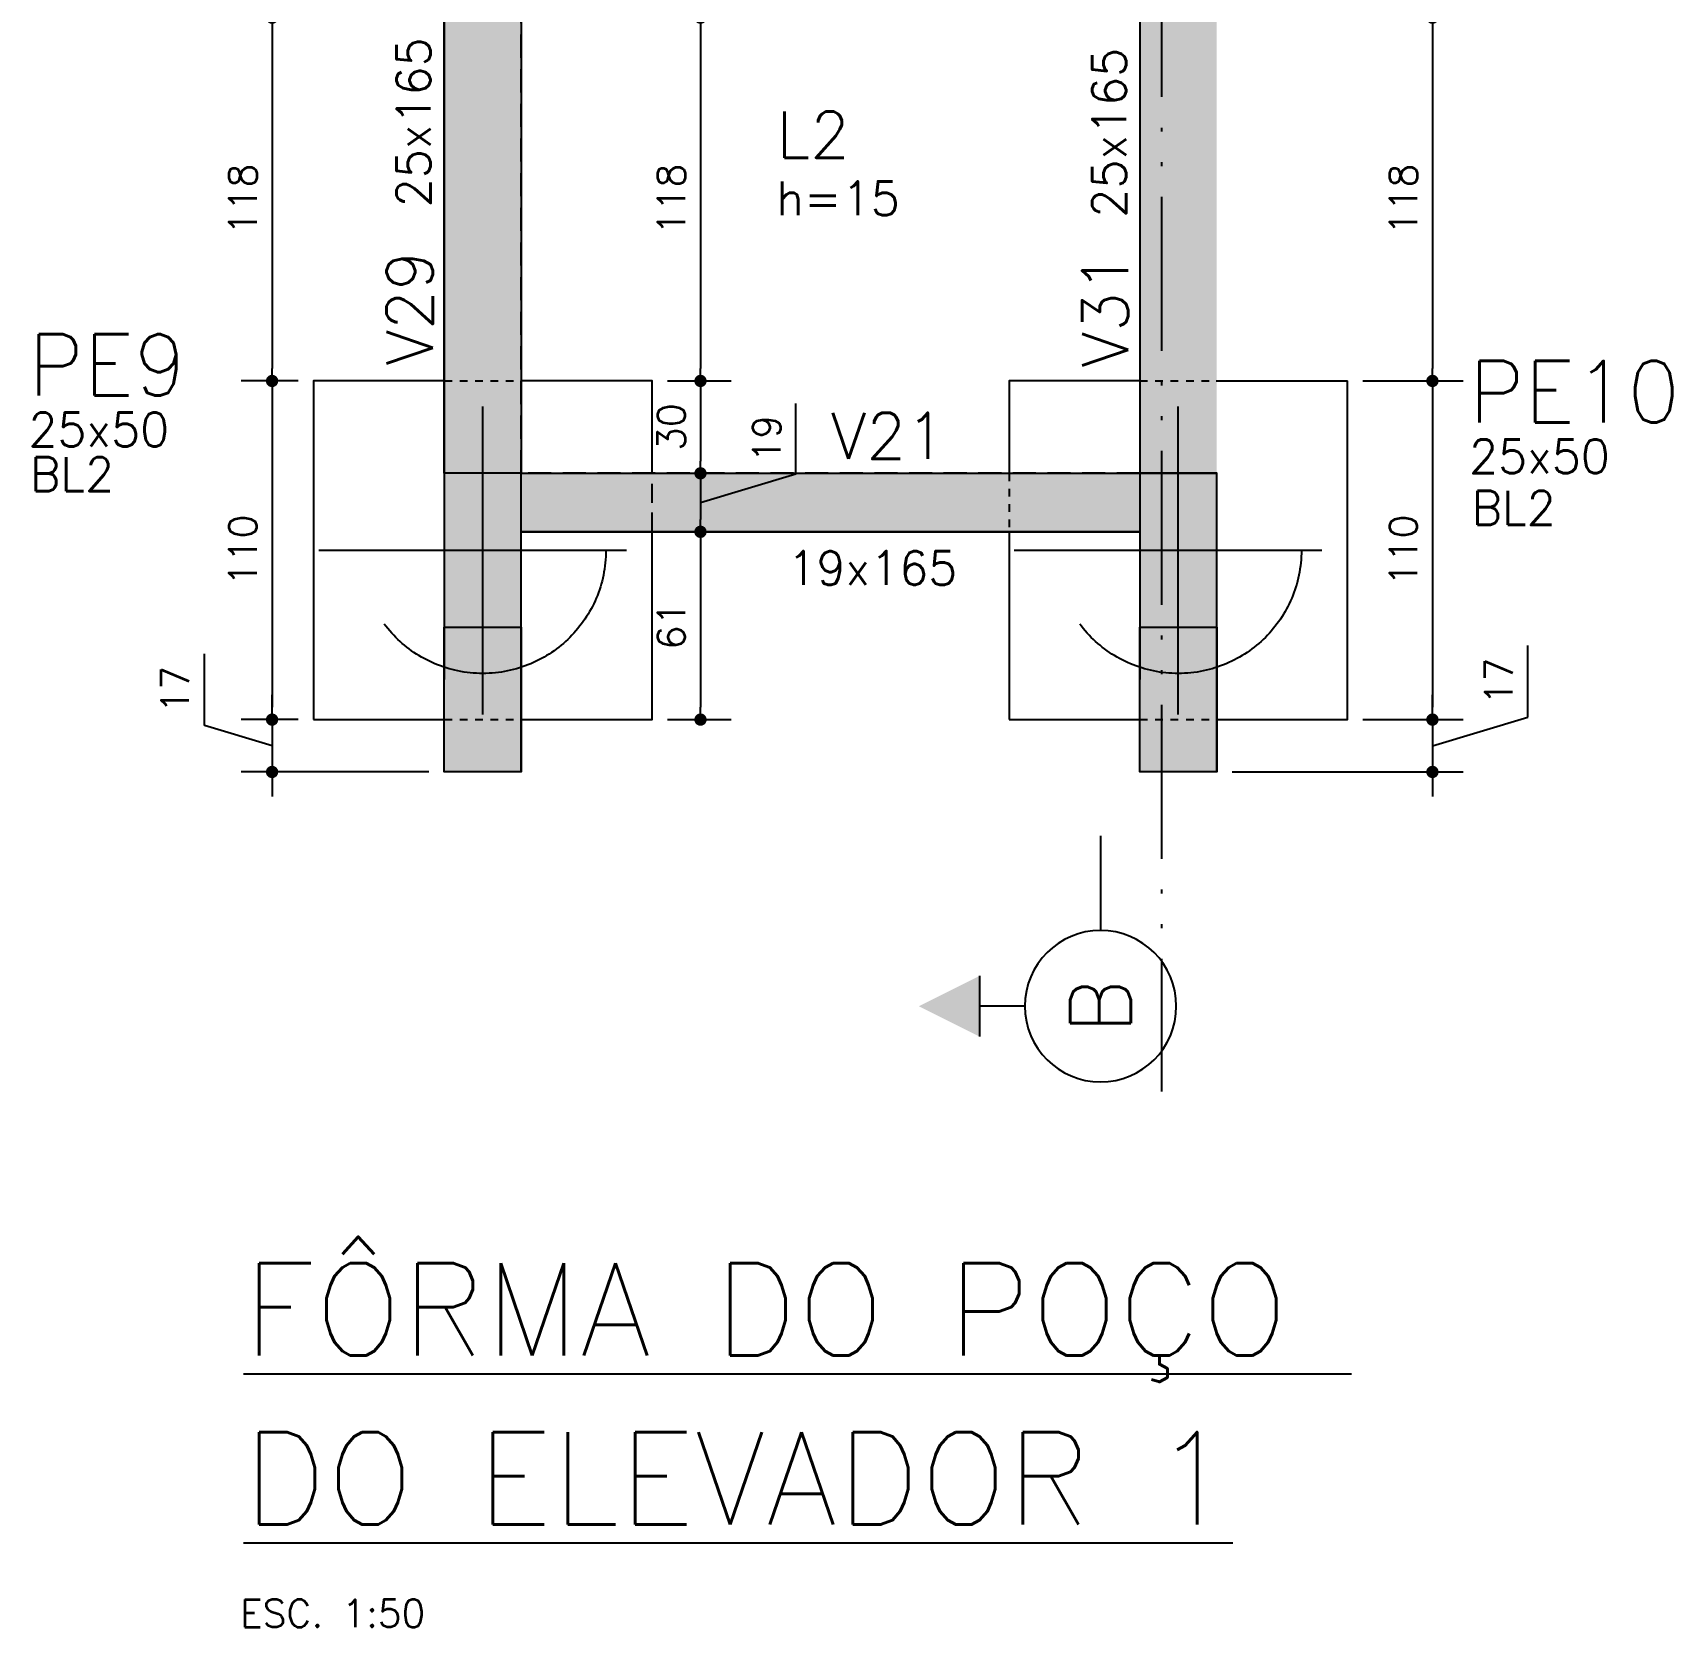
# Model space of a CAD drawing. Extents: x -15987 to 10953, y -16747 to -1189.
# Drawn here: x 6100 to 6633, y -16449 to -15932 of the extents above; entities that cross this region are included whole.
import ezdxf
from ezdxf.enums import TextEntityAlignment as Align

# ---------------------------------------------------------------- set-up
doc = ezdxf.new("R2010")
doc.units = 0
doc.header["$LTSCALE"] = 25
for name, pattern in [('DASHED2', [0.375, 0.25, -0.125]), ('ESTILO_TQS_0001', [0.45, 0.3, -0.15]), ('ESTILO_TQS_0002', [0.4, 0.1, -0.3]), ('ESTILO_TQS_0004', [3.3, 2, -0.4, 0.05, -0.4, 0.05, -0.4]), ('ESTILO_TQS_0005', [0.2, 0.1, -0.1])]:
    doc.linetypes.add(name, pattern=pattern)
for name, color, linetype in [('228', 7, 'Continuous'), ('BLOCO', 3, 'Continuous'), ('COTA', 1, 'Continuous'), ('EIXOS', 1, 'ESTILO_TQS_0004'), ('ESTACA', 1, 'ESTILO_TQS_0002'), ('H2', 252, 'Continuous'), ('H3', 253, 'Continuous'), ('L-D', 2, 'Continuous'), ('L-N', 4, 'Continuous'), ('Linha_media', 4, 'Continuous'), ('P-D', 2, 'Continuous'), ('P-M', 5, 'Continuous'), ('PENA_03', 3, 'Continuous'), ('PENA_6', 6, 'Continuous'), ('PIL-N', 4, 'Continuous'), ('T4', 6, 'Continuous'), ('TEXTO', 3, 'Continuous'), ('VIG-D', 2, 'Continuous'), ('VIG-N', 4, 'Continuous'), ('VIGA', 3, 'Continuous'), ('VIGAT', 3, 'ESTILO_TQS_0002')]:
    doc.layers.add(name, color=color, linetype=linetype)
doc.styles.add('COTA', font='romans.shx')
doc.styles.add('ROMANS', font='ROMANS')
doc.styles.get("Standard").update_dxf_attribs({"font": 'romans.shx'})
doc.styles.add('Texto1', font='romans.shx', dxfattribs={"height": 9})
doc.styles.add('Texto4', font='romans.shx', dxfattribs={"height": 30})
doc.dimstyles.new('forma', dxfattribs={"dimscale": 5, "dimtxt": 1.8, "dimasz": 0.8, "dimexe": 2, "dimexo": 1, "dimgap": 1, "dimtad": 1, "dimdec": 1, "dimzin": 9, "dimtxsty": 'COTA', "dimblk1": 'DOT', "dimblk2": 'DOT', "dimsah": 1, "dimcen": 0, "dimdle": 1, "dimclrd": 256, "dimclre": 256, "dimclrt": 2, "dimadec": 0, "dimazin": 0, "dimtfac": 1, "dimtdec": 0, "dimtmove": 0, "dimatfit": 3, "dimfxl": 1, "dimtolj": 1, "dimtzin": 0, "dimarcsym": 0})

# ---------------------------------------------------------------- blocks, each defined once
blk = doc.blocks.new('_EST80')
at = {"layer": 'ESTACA', "linetype": 'ESTILO_TQS_0002'}
for p, q in [((0, -1.333), (0, 1.333)), ((-1.333, 0), (1.333, 0))]:
    blk.add_line(p, q, dxfattribs=at)
blk.add_circle((0, 0), 1, dxfattribs=at)
blk = doc.blocks.new('seção_dir')
at = {"layer": 'Linha_media'}
for p, q in [((-1, 4), (1, 4)), ((0, 2.5), (0, 4)), ((-5.625, 0), (-2.5, 0))]:
    blk.add_line(p, q, dxfattribs=at)
blk.add_circle((0, 0), 2.5, dxfattribs=at)
blk.add_solid([(-1, 4), (0, 6), (1, 4)], dxfattribs=at)
blk = doc.blocks.new('atrib_seção')
at = {"layer": 'Linha_media', "style": 'ROMANS'}
blk.add_attdef('X', text='', height=2, dxfattribs=at).set_placement((0, 0), align=Align.MIDDLE)
blk = doc.blocks.new('_Dot')
at = {"color": 0, "linetype": 'ByBlock', "lineweight": -2}
blk.add_line((-0.5, 0), (-1, 0), dxfattribs=at)
at = {"color": 0, "linetype": 'ByBlock', "const_width": 0.5}
blk.add_lwpolyline([(-0.25, 0, 1), (0.25, 0, 1)], format="xyb", close=True, dxfattribs=at)
blk = doc.blocks.new('*D390')
at = {"layer": 'COTA', "lineweight": -2, "transparency": 16777216}
for p, q in [((6191.23, -15926.6), (6167.76, -15926.6)), ((6177.76, -15930.6), (6177.76, -16040.6)), ((6186.23, -16044.6), (6167.76, -16044.6))]:
    blk.add_line(p, q, dxfattribs=at)
at = {"layer": 'Defpoints', "color": 0, "transparency": 16777216}
for p in [(6196.23, -15926.6), (6177.76, -16044.6), (6191.23, -16044.6)]:
    blk.add_point(p, dxfattribs=at)
at = {"layer": 'COTA', "lineweight": -2, "transparency": 16777216, "xscale": 4, "yscale": 4, "zscale": 4}
for p, rotation in [((6177.76, -15926.6), 90), ((6177.76, -16044.6), 270)]:
    blk.add_blockref('_Dot', p, dxfattribs=dict(at, rotation=rotation))
at = {"layer": 'COTA', "color": 2, "transparency": 16777216, "insert": (6168.26, -15985.6), "char_height": 9, "attachment_point": 5, "rotation": 90, "style": 'COTA'}
blk.add_mtext('\\A1;118 ', dxfattribs=at)
blk = doc.blocks.new('*D391')
at = {"layer": 'COTA', "lineweight": -2, "transparency": 16777216}
for p, q in [((6186.23, -16044.6), (6167.76, -16044.6)), ((6177.76, -16048.6), (6177.76, -16150.6)), ((6186.23, -16154.6), (6167.76, -16154.6))]:
    blk.add_line(p, q, dxfattribs=at)
at = {"layer": 'Defpoints', "color": 0, "transparency": 16777216}
for p in [(6191.23, -16044.6), (6177.76, -16154.6), (6191.23, -16154.6)]:
    blk.add_point(p, dxfattribs=at)
at = {"layer": 'COTA', "lineweight": -2, "transparency": 16777216, "xscale": 4, "yscale": 4, "zscale": 4}
for p, rotation in [((6177.76, -16044.6), 90), ((6177.76, -16154.6), 270)]:
    blk.add_blockref('_Dot', p, dxfattribs=dict(at, rotation=rotation))
at = {"layer": 'COTA', "color": 2, "transparency": 16777216, "insert": (6168.26, -16099.6), "char_height": 9, "attachment_point": 5, "rotation": 90, "style": 'COTA'}
blk.add_mtext('\\A1;110 ', dxfattribs=at)
blk = doc.blocks.new('*D392')
at = {"layer": 'COTA', "lineweight": -2, "transparency": 16777216}
for p, q in [((6155.76, -16156.5), (6155.76, -16133.21)), ((6177.76, -16150.6), (6177.76, -16146.6)), ((6177.76, -16163.1), (6155.76, -16156.5)), ((6186.23, -16154.6), (6167.76, -16154.6)), ((6177.76, -16154.6), (6177.76, -16171.6)), ((6177.76, -16154.6), (6177.76, -16171.6)), ((6228.73, -16171.6), (6167.76, -16171.6)), ((6177.76, -16175.6), (6177.76, -16179.6))]:
    blk.add_line(p, q, dxfattribs=at)
at = {"layer": 'Defpoints', "color": 0, "transparency": 16777216}
for p in [(6191.23, -16154.6), (6177.76, -16171.6), (6233.73, -16171.6)]:
    blk.add_point(p, dxfattribs=at)
at = {"layer": 'COTA', "lineweight": -2, "transparency": 16777216, "xscale": 4, "yscale": 4, "zscale": 4}
for p, rotation in [((6177.76, -16154.6), 270), ((6177.76, -16171.6), 90)]:
    blk.add_blockref('_Dot', p, dxfattribs=dict(at, rotation=rotation))
at = {"layer": 'COTA', "color": 2, "transparency": 16777216, "insert": (6146.26, -16144.85), "char_height": 9, "attachment_point": 5, "rotation": 90, "style": 'COTA'}
blk.add_mtext('\\A1;17 ', dxfattribs=at)
blk = doc.blocks.new('*D415')
at = {"layer": 'COTA', "lineweight": -2, "transparency": 16777216}
for p, q in [((6301.23, -15926.6), (6326.97, -15926.6)), ((6316.97, -15930.6), (6316.97, -16040.6)), ((6306.23, -16044.6), (6326.97, -16044.6))]:
    blk.add_line(p, q, dxfattribs=at)
at = {"layer": 'Defpoints', "color": 0, "transparency": 16777216}
for p in [(6296.23, -15926.6), (6301.23, -16044.6), (6316.97, -16044.6)]:
    blk.add_point(p, dxfattribs=at)
at = {"layer": 'COTA', "lineweight": -2, "transparency": 16777216, "xscale": 4, "yscale": 4, "zscale": 4}
for p, rotation in [((6316.97, -15926.6), 90), ((6316.97, -16044.6), 270)]:
    blk.add_blockref('_Dot', p, dxfattribs=dict(at, rotation=rotation))
at = {"layer": 'COTA', "color": 2, "transparency": 16777216, "insert": (6307.47, -15985.6), "char_height": 9, "attachment_point": 5, "rotation": 90, "style": 'COTA'}
blk.add_mtext('\\A1;118 ', dxfattribs=at)
blk = doc.blocks.new('*D416')
at = {"layer": 'COTA', "lineweight": -2, "transparency": 16777216}
for p, q in [((6306.23, -16044.6), (6326.97, -16044.6)), ((6316.97, -16048.6), (6316.97, -16070.6)), ((6306.23, -16074.6), (6326.97, -16074.6))]:
    blk.add_line(p, q, dxfattribs=at)
at = {"layer": 'Defpoints', "color": 0, "transparency": 16777216}
for p in [(6301.23, -16044.6), (6301.23, -16074.6), (6316.97, -16074.6)]:
    blk.add_point(p, dxfattribs=at)
at = {"layer": 'COTA', "lineweight": -2, "transparency": 16777216, "xscale": 4, "yscale": 4, "zscale": 4}
for p, rotation in [((6316.97, -16044.6), 90), ((6316.97, -16074.6), 270)]:
    blk.add_blockref('_Dot', p, dxfattribs=dict(at, rotation=rotation))
at = {"layer": 'COTA', "color": 2, "transparency": 16777216, "insert": (6307.47, -16059.6), "char_height": 9, "attachment_point": 5, "rotation": 90, "style": 'COTA'}
blk.add_mtext('\\A1;30 ', dxfattribs=at)
blk = doc.blocks.new('*D417')
at = {"layer": 'COTA', "lineweight": -2, "transparency": 16777216}
for p, q in [((6347.97, -16074.8), (6347.97, -16051.94)), ((6306.23, -16074.6), (6326.97, -16074.6)), ((6316.97, -16084.1), (6347.97, -16074.8)), ((6316.97, -16078.6), (6316.97, -16089.6)), ((6306.23, -16093.6), (6326.97, -16093.6))]:
    blk.add_line(p, q, dxfattribs=at)
at = {"layer": 'Defpoints', "color": 0, "transparency": 16777216}
for p in [(6301.23, -16074.6), (6301.23, -16093.6), (6316.97, -16093.6)]:
    blk.add_point(p, dxfattribs=at)
at = {"layer": 'COTA', "lineweight": -2, "transparency": 16777216, "xscale": 4, "yscale": 4, "zscale": 4}
for p, rotation in [((6316.97, -16074.6), 90), ((6316.97, -16093.6), 270)]:
    blk.add_blockref('_Dot', p, dxfattribs=dict(at, rotation=rotation))
at = {"layer": 'COTA', "color": 2, "transparency": 16777216, "insert": (6338.47, -16063.37), "char_height": 9, "attachment_point": 5, "rotation": 90, "style": 'COTA'}
blk.add_mtext('\\A1;19 ', dxfattribs=at)
blk = doc.blocks.new('*D418')
at = {"layer": 'COTA', "lineweight": -2, "transparency": 16777216}
for p, q in [((6306.23, -16093.6), (6326.97, -16093.6)), ((6316.97, -16097.6), (6316.97, -16150.6)), ((6306.23, -16154.6), (6326.97, -16154.6))]:
    blk.add_line(p, q, dxfattribs=at)
at = {"layer": 'Defpoints', "color": 0, "transparency": 16777216}
for p in [(6301.23, -16093.6), (6301.23, -16154.6), (6316.97, -16154.6)]:
    blk.add_point(p, dxfattribs=at)
at = {"layer": 'COTA', "lineweight": -2, "transparency": 16777216, "xscale": 4, "yscale": 4, "zscale": 4}
for p, rotation in [((6316.97, -16093.6), 90), ((6316.97, -16154.6), 270)]:
    blk.add_blockref('_Dot', p, dxfattribs=dict(at, rotation=rotation))
at = {"layer": 'COTA', "color": 2, "transparency": 16777216, "insert": (6307.47, -16124.1), "char_height": 9, "attachment_point": 5, "rotation": 90, "style": 'COTA'}
blk.add_mtext('\\A1;61 ', dxfattribs=at)
blk = doc.blocks.new('*D422')
at = {"layer": 'COTA', "lineweight": -2, "transparency": 16777216}
for p, q in [((6532.23, -15926.6), (6564.81, -15926.6)), ((6554.81, -15930.6), (6554.81, -16040.6)), ((6532.23, -16044.6), (6564.81, -16044.6))]:
    blk.add_line(p, q, dxfattribs=at)
at = {"layer": 'Defpoints', "color": 0, "transparency": 16777216}
for p in [(6527.23, -15926.6), (6527.23, -16044.6), (6554.81, -16044.6)]:
    blk.add_point(p, dxfattribs=at)
at = {"layer": 'COTA', "lineweight": -2, "transparency": 16777216, "xscale": 4, "yscale": 4, "zscale": 4}
for p, rotation in [((6554.81, -15926.6), 90), ((6554.81, -16044.6), 270)]:
    blk.add_blockref('_Dot', p, dxfattribs=dict(at, rotation=rotation))
at = {"layer": 'COTA', "color": 2, "transparency": 16777216, "insert": (6545.31, -15985.6), "char_height": 9, "attachment_point": 5, "rotation": 90, "style": 'COTA'}
blk.add_mtext('\\A1;118 ', dxfattribs=at)
blk = doc.blocks.new('*D423')
at = {"layer": 'COTA', "lineweight": -2, "transparency": 16777216}
for p, q in [((6532.23, -16044.6), (6564.81, -16044.6)), ((6554.81, -16048.6), (6554.81, -16150.6)), ((6532.23, -16154.6), (6564.81, -16154.6))]:
    blk.add_line(p, q, dxfattribs=at)
at = {"layer": 'Defpoints', "color": 0, "transparency": 16777216}
for p in [(6527.23, -16044.6), (6527.23, -16154.6), (6554.81, -16154.6)]:
    blk.add_point(p, dxfattribs=at)
at = {"layer": 'COTA', "lineweight": -2, "transparency": 16777216, "xscale": 4, "yscale": 4, "zscale": 4}
for p, rotation in [((6554.81, -16044.6), 90), ((6554.81, -16154.6), 270)]:
    blk.add_blockref('_Dot', p, dxfattribs=dict(at, rotation=rotation))
at = {"layer": 'COTA', "color": 2, "transparency": 16777216, "insert": (6545.31, -16099.6), "char_height": 9, "attachment_point": 5, "rotation": 90, "style": 'COTA'}
blk.add_mtext('\\A1;110 ', dxfattribs=at)
blk = doc.blocks.new('*D424')
at = {"layer": 'COTA', "lineweight": -2, "transparency": 16777216}
for p, q in [((6585.81, -16153.8), (6585.81, -16130.51)), ((6554.81, -16150.6), (6554.81, -16146.6)), ((6532.23, -16154.6), (6564.81, -16154.6)), ((6554.81, -16163.1), (6585.81, -16153.8)), ((6554.81, -16154.6), (6554.81, -16171.6)), ((6554.81, -16154.6), (6554.81, -16171.6)), ((6489.73, -16171.6), (6564.81, -16171.6)), ((6554.81, -16175.6), (6554.81, -16179.6))]:
    blk.add_line(p, q, dxfattribs=at)
at = {"layer": 'Defpoints', "color": 0, "transparency": 16777216}
for p in [(6527.23, -16154.6), (6484.73, -16171.6), (6554.81, -16171.6)]:
    blk.add_point(p, dxfattribs=at)
at = {"layer": 'COTA', "lineweight": -2, "transparency": 16777216, "xscale": 4, "yscale": 4, "zscale": 4}
for p, rotation in [((6554.81, -16154.6), 270), ((6554.81, -16171.6), 90)]:
    blk.add_blockref('_Dot', p, dxfattribs=dict(at, rotation=rotation))
at = {"layer": 'COTA', "color": 2, "transparency": 16777216, "insert": (6576.31, -16142.15), "char_height": 9, "attachment_point": 5, "rotation": 90, "style": 'COTA'}
blk.add_mtext('\\A1;17 ', dxfattribs=at)

msp = doc.modelspace()

# ---------------------------------------------------------------- hatches: boundary and pattern name
at = {"layer": 'H2'}
for points in [[(6233.73, -16124.6), (6258.73, -16124.6), (6258.73, -16074.6), (6233.73, -16074.6)], [(6459.73, -16124.6), (6484.73, -16124.6), (6484.73, -16074.6), (6459.73, -16074.6)]]:
    msp.add_hatch(color=256, dxfattribs=at).paths.add_polyline_path(points)
at = {"layer": 'H3'}
h = msp.add_hatch(color=256, dxfattribs=at)
h.paths.add_polyline_path([(6459.73, -15659.6), (6258.73, -15659.6), (6258.73, -15678.6), (6459.73, -15678.6)])
h.paths.add_polyline_path([(6258.73, -15681.6), (6233.73, -15681.6), (6233.73, -15864.1), (6258.73, -15864.1)])
h.paths.add_polyline_path([(6258.73, -15889.1), (6233.73, -15889.1), (6233.73, -16074.6), (6258.73, -16074.6)])
h.paths.add_polyline_path([(6459.73, -15869.6), (6258.73, -15869.6), (6258.73, -15883.6), (6459.73, -15883.6)])
h.paths.add_polyline_path([(6484.73, -15686.6), (6459.73, -15686.6), (6459.73, -15861.6), (6484.73, -15861.6)])
h.paths.add_polyline_path([(6484.73, -15891.6), (6459.73, -15891.6), (6459.73, -16074.6), (6484.73, -16074.6)])
h.paths.add_polyline_path([(6459.73, -16074.6), (6258.73, -16074.6), (6258.73, -16093.6), (6459.73, -16093.6)])
h.paths.add_polyline_path([(6258.73, -16124.6), (6233.73, -16124.6), (6233.73, -16171.6), (6258.73, -16171.6)])
h.paths.add_polyline_path([(6484.73, -16124.6), (6459.73, -16124.6), (6459.73, -16171.6), (6484.73, -16171.6)])

# ---------------------------------------------------------------- linework, layer by layer
at = {"layer": 'BLOCO', "linetype": 'Continuous'}
msp.add_line((6484.52, -16044.6), (6527.23, -16044.6), dxfattribs=at)
for points in [[(6233.73, -16044.6), (6191.23, -16044.6), (6191.23, -16154.6)], [(6301.23, -16074.6), (6301.23, -16044.6), (6258.73, -16044.6)], [(6459.73, -16044.6), (6417.23, -16044.6), (6417.23, -16074.6)], [(6484.73, -16154.6), (6527.23, -16154.6), (6527.23, -16044.6)], [(6258.73, -16154.6), (6301.23, -16154.6), (6301.23, -16093.6)], [(6417.23, -16093.6), (6417.23, -16154.6)], [(6191.23, -16154.6), (6233.73, -16154.6)], [(6417.23, -16154.6), (6459.73, -16154.6)]]:
    msp.add_lwpolyline(points, dxfattribs=at)
at = {"layer": 'EIXOS'}
msp.add_line((6466.73, -15324.83), (6466.73, -16275.43), dxfattribs=at)
at = {"layer": 'P-M', "linetype": 'Continuous'}
for points in [[(6233.73, -16124.6), (6258.73, -16124.6), (6258.73, -16074.6), (6233.73, -16074.6), (6233.73, -16124.6)], [(6459.73, -16124.6), (6484.73, -16124.6), (6484.73, -16074.6), (6459.73, -16074.6), (6459.73, -16124.6)]]:
    msp.add_lwpolyline(points, dxfattribs=at)
at = {"layer": 'PENA_03', "linetype": 'DASHED2'}
msp.add_line((6301.23, -16093.6), (6301.23, -16074.6), dxfattribs=at)
at = {"layer": 'VIGA'}
for p, q in [((6233.73, -15889.1), (6233.73, -16074.6)), ((6258.73, -16093.6), (6459.73, -16093.6)), ((6233.73, -16124.6), (6233.73, -16141.6)), ((6258.73, -16141.6), (6258.73, -16124.6)), ((6459.73, -16124.6), (6459.73, -16141.6)), ((6484.73, -16141.6), (6484.73, -16124.6)), ((6233.73, -16171.6), (6233.73, -16141.6)), ((6258.73, -16171.6), (6258.73, -16141.6)), ((6459.73, -16171.6), (6459.73, -16141.6)), ((6484.73, -16171.6), (6484.73, -16141.6))]:
    msp.add_line(p, q, dxfattribs=at)
at = {"layer": 'VIGA', "linetype": 'ESTILO_TQS_0005'}
for p, q in [((6233.73, -16044.6), (6258.73, -16044.6)), ((6459.73, -16044.6), (6484.52, -16044.6)), ((6417.23, -16074.6), (6417.23, -16093.6)), ((6233.73, -16154.6), (6258.73, -16154.6)), ((6459.73, -16154.6), (6484.73, -16154.6))]:
    msp.add_line(p, q, dxfattribs=at)
at = {"layer": 'VIGA'}
for points in [[(6233.73, -15889.1), (6258.73, -15889.1), (6258.73, -16074.6), (6233.73, -16074.6)], [(6258.73, -16074.6), (6459.73, -16074.6), (6459.73, -16093.6), (6258.73, -16093.6)], [(6233.73, -16124.6), (6258.73, -16124.6), (6258.73, -16171.6), (6233.73, -16171.6)], [(6459.73, -16124.6), (6484.73, -16124.6), (6484.73, -16171.6), (6459.73, -16171.6)]]:
    msp.add_lwpolyline(points, close=True, dxfattribs=at)
msp.add_lwpolyline([(6484.73, -15926.6), (6484.73, -15891.6), (6459.73, -15891.6), (6459.73, -16074.6), (6484.73, -16074.6)], dxfattribs=at)
at = {"layer": 'VIGAT', "linetype": 'ESTILO_TQS_0001'}
for p, q in [((6258.73, -16074.6), (6258.73, -15889.1)), ((6459.73, -15891.6), (6459.73, -16074.6)), ((6459.73, -16074.6), (6258.73, -16074.6))]:
    msp.add_line(p, q, dxfattribs=at)

# ---------------------------------------------------------------- block references
at = {"layer": '228', "linetype": 'Continuous', "xscale": 40, "yscale": 40}
for p in [(6246.23, -16099.6), (6472.23, -16099.6)]:
    msp.add_blockref('_EST80', p, dxfattribs=at)
at = {"layer": 'PENA_6', "xscale": -9.842519685039369, "yscale": 9.842519685039369, "zscale": 9.842519685039369, "rotation": 90}
msp.add_blockref('seção_dir', (6446.97, -16247.68), dxfattribs=at)
at = {"layer": 'PENA_6'}
ref = msp.add_blockref('atrib_seção', (6446.97, -16247.68), dxfattribs=dict(at, xscale=-9.842519685039369, yscale=9.842519685039369, zscale=9.842519685039369, rotation=90))
ref.add_attrib('X', 'B', dxfattribs={"layer": 'Linha_media', "height": 19.69, "rotation": 90, "style": 'ROMANS'}).set_placement((6446.97, -16247.68), align=Align.MIDDLE)

# ---------------------------------------------------------------- texts
at = {"layer": 'L-D', "linetype": 'Continuous'}
msp.add_text('h=15', height=11, dxfattribs=at).set_placement((6341.67, -15990.79))
at = {"layer": 'L-N', "linetype": 'Continuous'}
msp.add_text('L2', height=15, dxfattribs=at).set_placement((6341.67, -15972.09))
at = {"layer": 'P-D', "linetype": 'Continuous'}
for s, p in [('25x50', (6098.59, -16065.87)), ('25x50', (6566.72, -16074.57)), ('BL2', (6099.09, -16080.37)), ('BL2', (6567.53, -16091.34))]:
    msp.add_text(s, height=11, dxfattribs=at).set_placement(p)
at = {"layer": 'PIL-N', "linetype": 'Continuous'}
for s, p in [('PE9', (6098.59, -16049.37)), ('PE10', (6566.72, -16058.07))]:
    msp.add_text(s, height=20, dxfattribs=at).set_placement(p)
at = {"layer": 'T4', "style": 'Texto4'}
for s, p in [('%%UFÔRMA DO POÇO ', (6168.47, -16361.13)), ('%%UDO ELEVADOR 1', (6168.47, -16416.04))]:
    msp.add_text(s, height=30, dxfattribs=at).set_placement(p)
at = {"layer": 'TEXTO', "color": 2, "style": 'Texto1'}
msp.add_text('ESC. 1:50', height=9, dxfattribs=at).set_placement((6167.37, -16449.39))
at = {"layer": 'VIG-D', "linetype": 'Continuous'}
for p in [(6229.24, -15988.17), (6455.26, -15991.57)]:
    msp.add_text('25x165', height=11, rotation=90, dxfattribs=at).set_placement(p)
msp.add_text('19x165', height=11, dxfattribs=at).set_placement((6345.25, -16110.86))
at = {"layer": 'VIG-N', "linetype": 'Continuous'}
for s, p in [('V29', (6229.98, -16039.61)), ('V31', (6455.98, -16040.23))]:
    msp.add_text(s, height=15, rotation=90, dxfattribs=at).set_placement(p)
msp.add_text('V21', height=15, dxfattribs=at).set_placement((6359.3, -16069.94))

# ---------------------------------------------------------------- dimensions: what is measured, and where the dimension line sits
at = {"layer": 'COTA'}
for base, p1, p2, picture, middle in [((6177.76, -16044.6), (6196.23, -15926.6), (6191.23, -16044.6), '*D390', (6168.26, -15985.6)), ((6316.97, -16044.6), (6296.23, -15926.6), (6301.23, -16044.6), '*D415', (6307.47, -15985.6)), ((6554.81, -16044.6), (6527.23, -15926.6), (6527.23, -16044.6), '*D422', (6545.31, -15985.6)), ((6177.76, -16154.6), (6191.23, -16044.6), (6191.23, -16154.6), '*D391', (6168.26, -16099.6)), ((6316.97, -16074.6), (6301.23, -16044.6), (6301.23, -16074.6), '*D416', (6307.47, -16059.6)), ((6554.81, -16154.6), (6527.23, -16044.6), (6527.23, -16154.6), '*D423', (6545.31, -16099.6)), ((6316.97, -16093.6), (6301.23, -16074.6), (6301.23, -16093.6), '*D417', (6338.47, -16069.8)), ((6316.97, -16154.6), (6301.23, -16093.6), (6301.23, -16154.6), '*D418', (6307.47, -16124.1)), ((6177.76, -16171.6), (6191.23, -16154.6), (6233.73, -16171.6), '*D392', (6146.26, -16151.5)), ((6554.81, -16171.6), (6527.23, -16154.6), (6484.73, -16171.6), '*D424', (6576.31, -16148.8))]:
    dim = msp.add_linear_dim(base=base, p1=p1, p2=p2, angle=90, dimstyle='forma', override={"dimpost": ' ', "dimtmove": 1}, dxfattribs=at)
    dim.commit()
    dim.dimension.update_dxf_attribs({"geometry": picture, "text_midpoint": middle})

doc.saveas('drawing.dxf')
